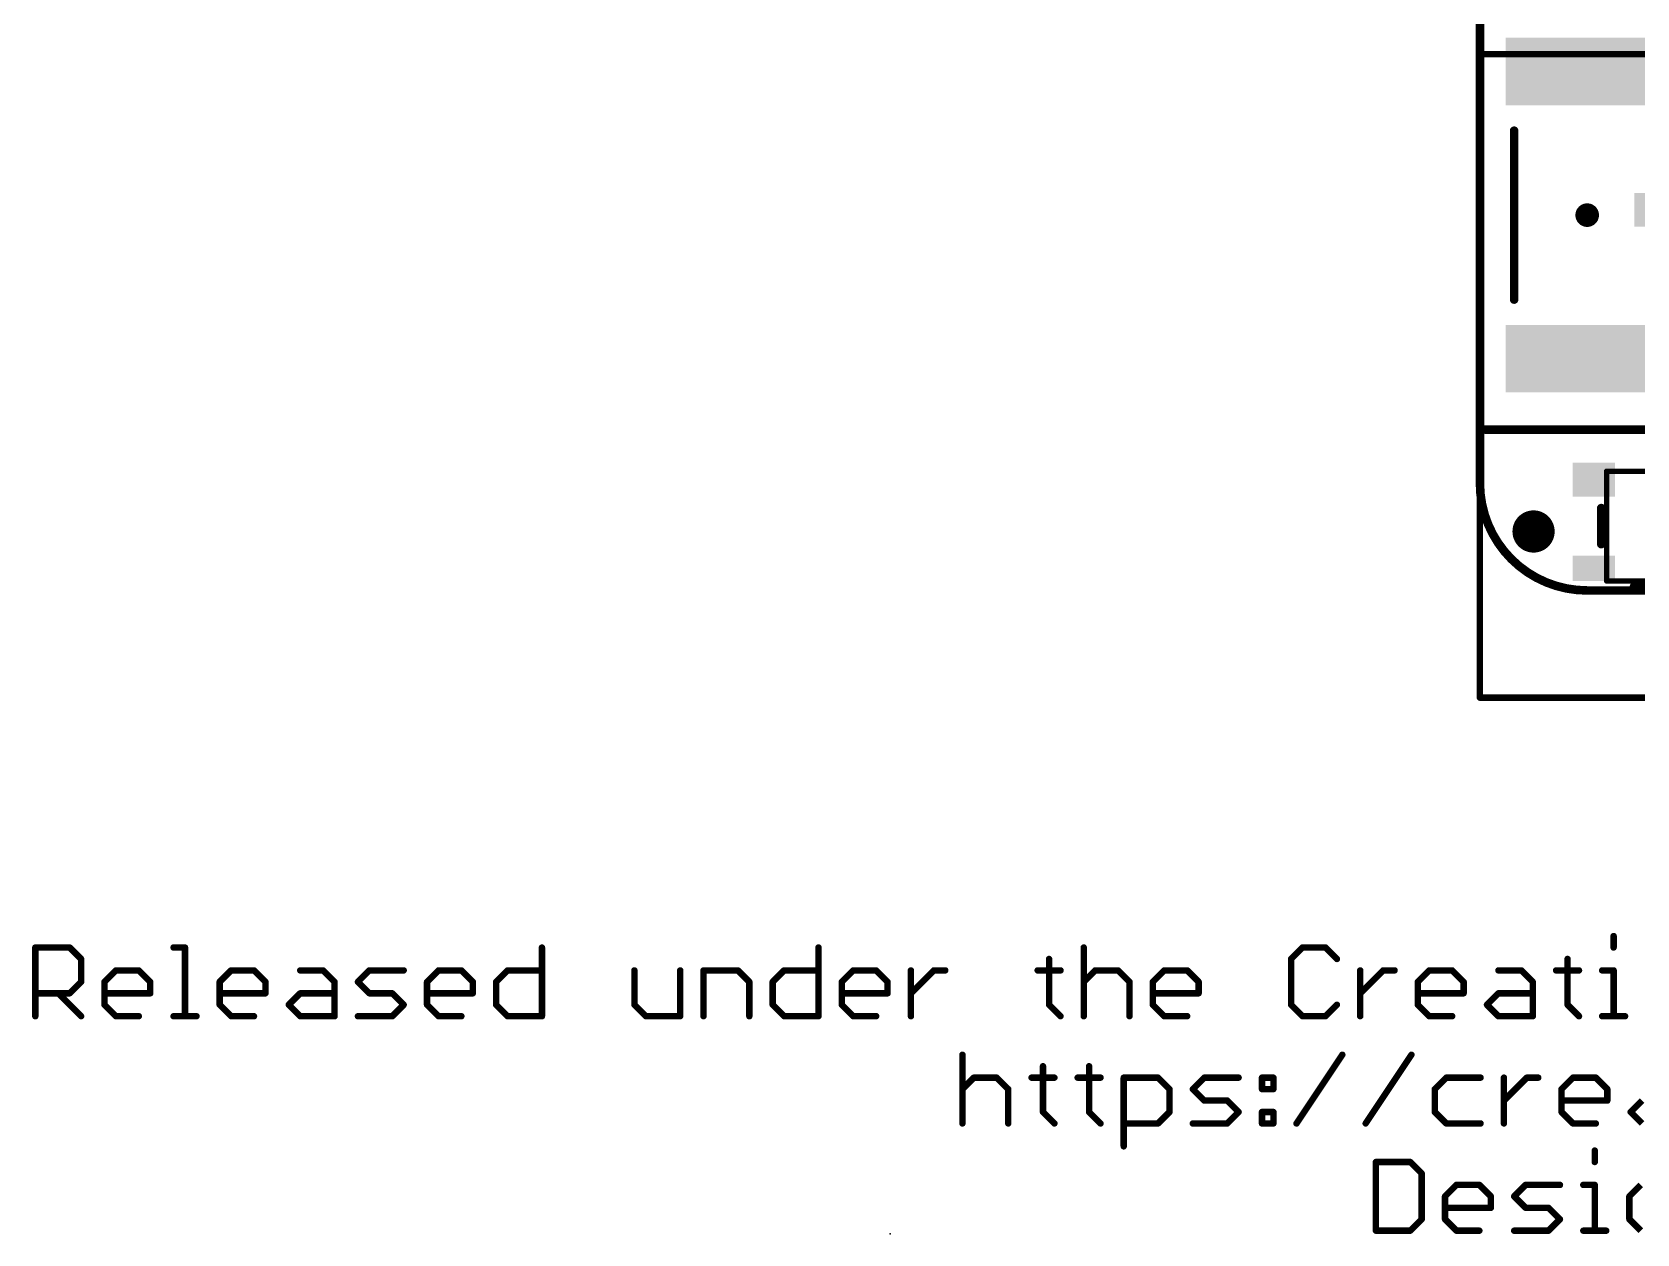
# Model space of a CAD drawing. Extents: x -34 to 73, y -65 to 31.
# Drawn here: x -34.29 to 3.72, y -12.7 to 15.77 of the extents above; entities that cross this region are included whole.
import ezdxf

# ---------------------------------------------------------------- set-up
doc = ezdxf.new("R2010")
doc.units = 0
for name, color, linetype in [('1', 12, 'CONTINUOUS'), ('16', 53, 'CONTINUOUS'), ('18', 110, 'CONTINUOUS'), ('20', 53, 'CONTINUOUS'), ('21', 41, 'CONTINUOUS'), ('22', 40, 'CONTINUOUS'), ('23', 53, 'CONTINUOUS'), ('24', 53, 'CONTINUOUS'), ('51', 53, 'CONTINUOUS')]:
    doc.layers.add(name, color=color, linetype=linetype)

# ---------------------------------------------------------------- blocks, each defined once
blk = doc.blocks.new('PIE')
at = {"const_width": 0.5}
blk.add_lwpolyline([(0, -0.25, 1), (0, 0.25, 1), (0, -0.25)], format="xyb", dxfattribs=at)
blk = doc.blocks.new('RECT')
blk.add_solid([(-0.5, -0.5), (0.5, -0.5), (-0.5, 0.5), (0.5, 0.5)])
blk = doc.blocks.new('ROUNDV')
at = {"const_width": 0.5}
blk.add_lwpolyline([(0, -0.25, 1), (0, 0.25, 1), (0, -0.25)], format="xyb", dxfattribs=at)

msp = doc.modelspace()

# ---------------------------------------------------------------- linework, layer by layer
at = {"layer": '1', "const_width": 0.1524}
for points in [[(5.08, 15.24), (0, 15.24)], [(0, 15.24), (0, 0)], [(0, 0), (44.45, 0)]]:
    msp.add_lwpolyline(points, dxfattribs=at)
at = {"layer": '1', "const_width": 0.0762}
for points in [[(0, 15.2781, 1), (0, 15.2019)], [(0.0381, 15.24, 1), (-0.0381, 15.24)], [(0, 0.0381, 1), (0, -0.0381)], [(-0.0381, 0, 1), (0.0381, 0)]]:
    msp.add_lwpolyline(points, format="xyb", dxfattribs=at)
at = {"layer": '16', "const_width": 0.1524}
for points in [[(0, 0), (0, 15.24)], [(0, 15.24), (5.08, 15.24)], [(44.45, 0), (0, 0)]]:
    msp.add_lwpolyline(points, dxfattribs=at)
at = {"layer": '16', "const_width": 0.0762}
for points in [[(0.0381, 15.24, 1), (-0.0381, 15.24)], [(0, 15.2781, 1), (0, 15.2019)], [(0, 0.0381, 1), (0, -0.0381)], [(-0.0381, 0, 1), (0.0381, 0)]]:
    msp.add_lwpolyline(points, format="xyb", dxfattribs=at)
at = {"layer": '20', "const_width": 0.2032}
for points in [[(0, 25.4), (0, 5.08)], [(2.54, 2.54), (8.509, 2.54)]]:
    msp.add_lwpolyline(points, dxfattribs=at)
at = {"layer": '20'}
for points, const_width in [([(0, 5.08, 0.4142), (2.54, 2.54)], 0.2032), ([(0.0508, 5.08, 1), (-0.0508, 5.08)], 0.1016), ([(-0.0508, 5.08, 1), (0.0508, 5.08)], 0.1016), ([(2.54, 2.5908, 1), (2.54, 2.4892)], 0.1016), ([(2.54, 2.4892, 1), (2.54, 2.5908)], 0.1016)]:
    msp.add_lwpolyline(points, format="xyb", dxfattribs=dict(at, const_width=const_width))
at = {"layer": '21', "const_width": 0.2032}
for points in [[(0.81, 13.43), (0.81, 9.43)], [(13.208, 6.35), (0.127, 6.35)], [(2.873, 3.637), (2.873, 4.491)], [(3.65, 2.637), (9.05, 2.637)]]:
    msp.add_lwpolyline(points, dxfattribs=at)
at = {"layer": '21', "const_width": 0.1016}
for points in [[(0.8608, 13.43, 1), (0.7592, 13.43)], [(0.7592, 9.43, 1), (0.8608, 9.43)], [(0.127, 6.4008, 1), (0.127, 6.2992)], [(2.9238, 4.491, 1), (2.8222, 4.491)], [(2.8222, 3.637, 1), (2.9238, 3.637)], [(3.65, 2.6878, 1), (3.65, 2.5862)]]:
    msp.add_lwpolyline(points, format="xyb", dxfattribs=at)
at = {"layer": '22', "const_width": 0.1524}
for points in [[(0, 16.002), (0, 6.35)], [(0, 6.35), (5.08, 6.35)]]:
    msp.add_lwpolyline(points, dxfattribs=at)
at = {"layer": '22', "const_width": 0.0762}
for points in [[(0, 6.3881, 1), (0, 6.3119)], [(-0.0381, 6.35, 1), (0.0381, 6.35)]]:
    msp.add_lwpolyline(points, format="xyb", dxfattribs=at)
at = {"layer": '23'}
for p in [(1.27, 3.937), (-13.97, -12.7)]:
    msp.add_point(p, dxfattribs=at)
at = {"layer": '24'}
msp.add_point((1.27, 3.937), dxfattribs=at)
at = {"layer": '51'}
for points, const_width in [([(3.0318, 5.364, 1), (2.9682, 5.364)], 0.0635), ([(3, 5.3957, 1), (3, 5.3323)], 0.0635), ([(2.9682, 2.764, 1), (3.0318, 2.764)], 0.0635), ([(3, 2.7958, 1), (3, 2.7323)], 0.0635), ([(3.2043, -5.6456, 1), (3.1281, -5.6456)], 0.0762), ([(-34.1757, -5.9168, 1), (-34.2519, -5.9168)], 0.0762), ([(-34.2138, -5.8787, 1), (-34.2138, -5.9549)], 0.0762), ([(-33.3734, -5.8899, 1), (-33.4272, -5.9438)], 0.0762), ([(-33.4003, -5.9549, 1), (-33.4003, -5.8787)], 0.0762), ([(-30.9395, -5.8787, 1), (-30.9395, -5.9549)], 0.0762), ([(-30.6302, -5.9168, 1), (-30.7064, -5.9168)], 0.0762), ([(-30.6683, -5.9549, 1), (-30.6683, -5.8787)], 0.0762), ([(-22.1767, -5.9168, 1), (-22.2529, -5.9168)], 0.0762), ([(-15.628, -5.9168, 1), (-15.7042, -5.9168)], 0.0762), ([(-9.3455, -5.9168, 1), (-9.4217, -5.9168)], 0.0762), ([(-4.201, -5.8787, 1), (-4.201, -5.9549)], 0.0762), ([(-4.174, -5.9438, 1), (-4.2279, -5.8899)], 0.0762), ([(-3.6317, -5.8899, 1), (-3.6856, -5.9438)], 0.0762), ([(-3.6586, -5.9549, 1), (-3.6586, -5.8787)], 0.0762), ([(3.1281, -5.9168, 1), (3.2043, -5.9168)], 0.0762), ([(-33.091, -6.188, 1), (-33.1672, -6.188)], 0.0762), ([(-33.1561, -6.2149, 1), (-33.1022, -6.161)], 0.0762), ([(-32.3055, -6.421, 1), (-32.3055, -6.4972)], 0.0762), ([(-32.2785, -6.4861, 1), (-32.3324, -6.4322)], 0.0762), ([(-31.7362, -6.4322, 1), (-31.7901, -6.4861)], 0.0762), ([(-31.7632, -6.4972, 1), (-31.7632, -6.421)], 0.0762), ([(-29.5769, -6.421, 1), (-29.5769, -6.4972)], 0.0762), ([(-29.5499, -6.4861, 1), (-29.6038, -6.4322)], 0.0762), ([(-29.0076, -6.4322, 1), (-29.0615, -6.4861)], 0.0762), ([(-29.0346, -6.4972, 1), (-29.0346, -6.421)], 0.0762), ([(-27.9397, -6.421, 1), (-27.9397, -6.4972)], 0.0762), ([(-27.3705, -6.4322, 1), (-27.4243, -6.4861)], 0.0762), ([(-27.3974, -6.4972, 1), (-27.3974, -6.421)], 0.0762), ([(-26.3026, -6.421, 1), (-26.3026, -6.4972)], 0.0762), ([(-26.2756, -6.4861, 1), (-26.3295, -6.4322)], 0.0762), ([(-25.4891, -6.4972, 1), (-25.4891, -6.421)], 0.0762), ([(-24.6654, -6.421, 1), (-24.6654, -6.4972)], 0.0762), ([(-24.6385, -6.4861, 1), (-24.6924, -6.4322)], 0.0762), ([(-24.0961, -6.4322, 1), (-24.15, -6.4861)], 0.0762), ([(-24.1231, -6.4972, 1), (-24.1231, -6.421)], 0.0762), ([(-23.0283, -6.421, 1), (-23.0283, -6.4972)], 0.0762), ([(-23.0013, -6.4861, 1), (-23.0552, -6.4322)], 0.0762), ([(-22.2148, -6.4972, 1), (-22.2148, -6.421)], 0.0762), ([(-19.987, -6.4591, 1), (-20.0632, -6.4591)], 0.0762), ([(-18.9024, -6.4591, 1), (-18.9786, -6.4591)], 0.0762), ([(-18.3499, -6.4591, 1), (-18.4261, -6.4591)], 0.0762), ([(-18.388, -6.421, 1), (-18.388, -6.4972)], 0.0762), ([(-17.5475, -6.4322, 1), (-17.6014, -6.4861)], 0.0762), ([(-17.5745, -6.4972, 1), (-17.5745, -6.421)], 0.0762), ([(-16.4796, -6.421, 1), (-16.4796, -6.4972)], 0.0762), ([(-16.4527, -6.4861, 1), (-16.5066, -6.4322)], 0.0762), ([(-15.6661, -6.4972, 1), (-15.6661, -6.421)], 0.0762), ([(-14.8425, -6.421, 1), (-14.8425, -6.4972)], 0.0762), ([(-14.8155, -6.4861, 1), (-14.8694, -6.4322)], 0.0762), ([(-14.2732, -6.4322, 1), (-14.3271, -6.4861)], 0.0762), ([(-14.3002, -6.4972, 1), (-14.3002, -6.421)], 0.0762), ([(-13.4384, -6.4591, 1), (-13.5146, -6.4591)], 0.0762), ([(-12.9342, -6.421, 1), (-12.9342, -6.4972)], 0.0762), ([(-12.9072, -6.4861, 1), (-12.9611, -6.4322)], 0.0762), ([(-12.663, -6.4972, 1), (-12.663, -6.421)], 0.0762), ([(-10.475, -6.421, 1), (-10.475, -6.4972)], 0.0762), ([(-10.1658, -6.188, 1), (-10.242, -6.188)], 0.0762), ([(-9.9327, -6.4972, 1), (-9.9327, -6.421)], 0.0762), ([(-9.1124, -6.421, 1), (-9.1124, -6.4972)], 0.0762), ([(-9.0855, -6.4861, 1), (-9.1394, -6.4322)], 0.0762), ([(-8.5432, -6.4322, 1), (-8.597, -6.4861)], 0.0762), ([(-8.5701, -6.4972, 1), (-8.5701, -6.421)], 0.0762), ([(-7.4753, -6.421, 1), (-7.4753, -6.4972)], 0.0762), ([(-7.4483, -6.4861, 1), (-7.5022, -6.4322)], 0.0762), ([(-6.906, -6.4322, 1), (-6.9599, -6.4861)], 0.0762), ([(-6.9329, -6.4972, 1), (-6.9329, -6.421)], 0.0762), ([(-4.4991, -6.161, 1), (-4.4452, -6.2149)], 0.0762), ([(-4.434, -6.188, 1), (-4.5102, -6.188)], 0.0762), ([(-3.4144, -6.2149, 1), (-3.3605, -6.161)], 0.0762), ([(-2.7969, -6.4591, 1), (-2.8731, -6.4591)], 0.0762), ([(-2.2926, -6.421, 1), (-2.2926, -6.4972)], 0.0762), ([(-2.2657, -6.4861, 1), (-2.3196, -6.4322)], 0.0762), ([(-2.0215, -6.4972, 1), (-2.0215, -6.421)], 0.0762), ([(-1.1995, -6.421, 1), (-1.1995, -6.4972)], 0.0762), ([(-1.1726, -6.4861, 1), (-1.2265, -6.4322)], 0.0762), ([(-0.6302, -6.4322, 1), (-0.6841, -6.4861)], 0.0762), ([(-0.6572, -6.4972, 1), (-0.6572, -6.421)], 0.0762), ([(0.4376, -6.421, 1), (0.4376, -6.4972)], 0.0762), ([(1.0069, -6.4322, 1), (0.953, -6.4861)], 0.0762), ([(0.98, -6.4972, 1), (0.98, -6.421)], 0.0762), ([(1.8036, -6.421, 1), (1.8036, -6.4972)], 0.0762), ([(2.1129, -6.188, 1), (2.0367, -6.188)], 0.0762), ([(2.346, -6.4972, 1), (2.346, -6.421)], 0.0762), ([(2.8951, -6.421, 1), (2.8951, -6.4972)], 0.0762), ([(3.2043, -6.4591, 1), (3.1281, -6.4591)], 0.0762), ([(3.1662, -6.4972, 1), (3.1662, -6.421)], 0.0762), ([(-33.1672, -6.7303, 1), (-33.091, -6.7303)], 0.0762), ([(-33.1022, -6.7572, 1), (-33.1561, -6.7034)], 0.0762), ([(-32.5385, -6.7303, 1), (-32.6147, -6.7303)], 0.0762), ([(-32.6036, -6.7034, 1), (-32.5497, -6.7572)], 0.0762), ([(-31.4539, -6.7303, 1), (-31.5301, -6.7303)], 0.0762), ([(-31.5189, -6.7572, 1), (-31.465, -6.7034)], 0.0762), ([(-29.81, -6.7303, 1), (-29.8862, -6.7303)], 0.0762), ([(-29.875, -6.7034, 1), (-29.8211, -6.7572)], 0.0762), ([(-28.7253, -6.7303, 1), (-28.8015, -6.7303)], 0.0762), ([(-28.7903, -6.7572, 1), (-28.7364, -6.7034)], 0.0762), ([(-27.0881, -6.7303, 1), (-27.1643, -6.7303)], 0.0762), ([(-27.1532, -6.7572, 1), (-27.0993, -6.7034)], 0.0762), ([(-26.5468, -6.7034, 1), (-26.6007, -6.7572)], 0.0762), ([(-26.6007, -6.7034, 1), (-26.5468, -6.7572)], 0.0762), ([(-24.8985, -6.7303, 1), (-24.9747, -6.7303)], 0.0762), ([(-24.9635, -6.7034, 1), (-24.9096, -6.7572)], 0.0762), ([(-23.8138, -6.7303, 1), (-23.89, -6.7303)], 0.0762), ([(-23.8789, -6.7572, 1), (-23.825, -6.7034)], 0.0762), ([(-23.2613, -6.7303, 1), (-23.3375, -6.7303)], 0.0762), ([(-23.3264, -6.7034, 1), (-23.2725, -6.7572)], 0.0762), ([(-17.2652, -6.7303, 1), (-17.3414, -6.7303)], 0.0762), ([(-17.3302, -6.7572, 1), (-17.2764, -6.7034)], 0.0762), ([(-16.7127, -6.7303, 1), (-16.7889, -6.7303)], 0.0762), ([(-16.7777, -6.7034, 1), (-16.7239, -6.7572)], 0.0762), ([(-15.0755, -6.7303, 1), (-15.1517, -6.7303)], 0.0762), ([(-15.1406, -6.7034, 1), (-15.0867, -6.7572)], 0.0762), ([(-13.9909, -6.7303, 1), (-14.0671, -6.7303)], 0.0762), ([(-14.0559, -6.7572, 1), (-14.002, -6.7034)], 0.0762), ([(-9.4105, -6.7034, 1), (-9.3567, -6.7572)], 0.0762), ([(-8.2608, -6.7303, 1), (-8.337, -6.7303)], 0.0762), ([(-8.3259, -6.7572, 1), (-8.272, -6.7034)], 0.0762), ([(-7.7083, -6.7303, 1), (-7.7845, -6.7303)], 0.0762), ([(-7.7734, -6.7034, 1), (-7.7195, -6.7572)], 0.0762), ([(-6.6237, -6.7303, 1), (-6.6999, -6.7303)], 0.0762), ([(-6.6887, -6.7572, 1), (-6.6348, -6.7034)], 0.0762), ([(-1.4326, -6.7303, 1), (-1.5088, -6.7303)], 0.0762), ([(-1.4976, -6.7034, 1), (-1.4437, -6.7572)], 0.0762), ([(-0.3479, -6.7303, 1), (-0.4241, -6.7303)], 0.0762), ([(-0.413, -6.7572, 1), (-0.3591, -6.7034)], 0.0762), ([(1.2892, -6.7303, 1), (1.213, -6.7303)], 0.0762), ([(1.2242, -6.7572, 1), (1.2781, -6.7034)], 0.0762), ([(-34.2138, -6.9634, 1), (-34.2138, -7.0396)], 0.0762), ([(-33.6445, -6.9745, 1), (-33.6984, -7.0284)], 0.0762), ([(-33.4272, -6.9745, 1), (-33.3734, -7.0284)], 0.0762), ([(-33.4003, -7.0396, 1), (-33.4003, -6.9634)], 0.0762), ([(-32.5497, -7.2457, 1), (-32.6036, -7.2996)], 0.0762), ([(-32.5766, -6.9634, 1), (-32.5766, -7.0396)], 0.0762), ([(-31.5301, -7.0015, 1), (-31.4539, -7.0015)], 0.0762), ([(-31.492, -7.0396, 1), (-31.492, -6.9634)], 0.0762), ([(-29.8481, -6.9634, 1), (-29.8481, -7.0396)], 0.0762), ([(-29.8211, -7.2457, 1), (-29.875, -7.2996)], 0.0762), ([(-28.8015, -7.0015, 1), (-28.7253, -7.0015)], 0.0762), ([(-28.7634, -7.0396, 1), (-28.7634, -6.9634)], 0.0762), ([(-28.184, -7.2457, 1), (-28.2378, -7.2996)], 0.0762), ([(-28.2378, -7.2457, 1), (-28.184, -7.2996)], 0.0762), ([(-27.9397, -6.9634, 1), (-27.9397, -7.0396)], 0.0762), ([(-27.9128, -7.0284, 1), (-27.9667, -6.9745)], 0.0762), ([(-27.1262, -7.0396, 1), (-27.1262, -6.9634)], 0.0762), ([(-26.3026, -6.9634, 1), (-26.3026, -7.0396)], 0.0762), ([(-26.3295, -7.0284, 1), (-26.2756, -6.9745)], 0.0762), ([(-25.7333, -6.9745, 1), (-25.7872, -7.0284)], 0.0762), ([(-25.7602, -7.0396, 1), (-25.7602, -6.9634)], 0.0762), ([(-25.4621, -7.2996, 1), (-25.516, -7.2457)], 0.0762), ([(-25.516, -7.2996, 1), (-25.4621, -7.2457)], 0.0762), ([(-24.9366, -6.9634, 1), (-24.9366, -7.0396)], 0.0762), ([(-24.9096, -7.2457, 1), (-24.9635, -7.2996)], 0.0762), ([(-23.89, -7.0015, 1), (-23.8138, -7.0015)], 0.0762), ([(-23.8519, -7.0396, 1), (-23.8519, -6.9634)], 0.0762), ([(-23.2725, -7.2457, 1), (-23.3264, -7.2996)], 0.0762), ([(-19.9982, -7.2457, 1), (-20.0521, -7.2996)], 0.0762), ([(-16.7239, -7.2457, 1), (-16.7777, -7.2996)], 0.0762), ([(-15.0867, -7.2457, 1), (-15.1406, -7.2996)], 0.0762), ([(-15.1136, -6.9634, 1), (-15.1136, -7.0396)], 0.0762), ([(-14.0671, -7.0015, 1), (-13.9909, -7.0015)], 0.0762), ([(-14.029, -7.0396, 1), (-14.029, -6.9634)], 0.0762), ([(-13.5034, -6.9745, 1), (-13.4495, -7.0284)], 0.0762), ([(-10.1769, -7.2457, 1), (-10.2308, -7.2996)], 0.0762), ([(-7.7195, -7.2457, 1), (-7.7734, -7.2996)], 0.0762), ([(-7.7464, -6.9634, 1), (-7.7464, -7.0396)], 0.0762), ([(-6.6999, -7.0015, 1), (-6.6237, -7.0015)], 0.0762), ([(-6.6618, -7.0396, 1), (-6.6618, -6.9634)], 0.0762), ([(-4.4452, -7.2457, 1), (-4.4991, -7.2996)], 0.0762), ([(-3.3605, -7.2996, 1), (-3.4144, -7.2457)], 0.0762), ([(-2.8619, -6.9745, 1), (-2.808, -7.0284)], 0.0762), ([(-1.4707, -6.9634, 1), (-1.4707, -7.0396)], 0.0762), ([(-1.4437, -7.2457, 1), (-1.4976, -7.2996)], 0.0762), ([(-0.4241, -7.0015, 1), (-0.3479, -7.0015)], 0.0762), ([(-0.386, -7.0396, 1), (-0.386, -6.9634)], 0.0762), ([(0.1934, -7.2457, 1), (0.1395, -7.2996)], 0.0762), ([(0.1395, -7.2457, 1), (0.1934, -7.2996)], 0.0762), ([(0.4376, -6.9634, 1), (0.4376, -7.0396)], 0.0762), ([(0.4646, -7.0284, 1), (0.4107, -6.9745)], 0.0762), ([(1.2511, -7.0396, 1), (1.2511, -6.9634)], 0.0762), ([(2.1017, -7.2457, 1), (2.0479, -7.2996)], 0.0762), ([(-34.2519, -7.5438, 1), (-34.1757, -7.5438)], 0.0762), ([(-33.1561, -7.5707, 1), (-33.1022, -7.5169)], 0.0762), ([(-32.6147, -7.2726, 1), (-32.5385, -7.2726)], 0.0762), ([(-32.3055, -7.5057, 1), (-32.3055, -7.5819)], 0.0762), ([(-32.3324, -7.5707, 1), (-32.2785, -7.5169)], 0.0762), ([(-31.7632, -7.5819, 1), (-31.7632, -7.5057)], 0.0762), ([(-30.9395, -7.5057, 1), (-30.9395, -7.5819)], 0.0762), ([(-30.7064, -7.5438, 1), (-30.6302, -7.5438)], 0.0762), ([(-30.3972, -7.5819, 1), (-30.3972, -7.5057)], 0.0762), ([(-29.8862, -7.2726, 1), (-29.81, -7.2726)], 0.0762), ([(-29.5769, -7.5057, 1), (-29.5769, -7.5819)], 0.0762), ([(-29.6038, -7.5707, 1), (-29.5499, -7.5169)], 0.0762), ([(-29.0346, -7.5819, 1), (-29.0346, -7.5057)], 0.0762), ([(-27.9397, -7.5057, 1), (-27.9397, -7.5819)], 0.0762), ([(-27.9667, -7.5707, 1), (-27.9128, -7.5169)], 0.0762), ([(-27.1643, -7.5438, 1), (-27.0881, -7.5438)], 0.0762), ([(-27.1262, -7.5819, 1), (-27.1262, -7.5057)], 0.0762), ([(-26.5737, -7.5057, 1), (-26.5737, -7.5819)], 0.0762), ([(-25.7872, -7.5169, 1), (-25.7333, -7.5707)], 0.0762), ([(-25.7602, -7.5819, 1), (-25.7602, -7.5057)], 0.0762), ([(-24.9747, -7.2726, 1), (-24.8985, -7.2726)], 0.0762), ([(-24.6654, -7.5057, 1), (-24.6654, -7.5819)], 0.0762), ([(-24.6924, -7.5707, 1), (-24.6385, -7.5169)], 0.0762), ([(-24.1231, -7.5819, 1), (-24.1231, -7.5057)], 0.0762), ([(-23.3375, -7.2726, 1), (-23.2613, -7.2726)], 0.0762), ([(-23.0283, -7.5057, 1), (-23.0283, -7.5819)], 0.0762), ([(-23.0552, -7.5707, 1), (-23.0013, -7.5169)], 0.0762), ([(-22.2529, -7.5438, 1), (-22.1767, -7.5438)], 0.0762), ([(-22.2148, -7.5819, 1), (-22.2148, -7.5057)], 0.0762), ([(-20.0632, -7.2726, 1), (-19.987, -7.2726)], 0.0762), ([(-19.7539, -7.5057, 1), (-19.7539, -7.5819)], 0.0762), ([(-19.7809, -7.5707, 1), (-19.727, -7.5169)], 0.0762), ([(-18.9786, -7.5438, 1), (-18.9024, -7.5438)], 0.0762), ([(-18.9405, -7.5819, 1), (-18.9405, -7.5057)], 0.0762), ([(-18.4261, -7.5438, 1), (-18.3499, -7.5438)], 0.0762), ([(-17.3414, -7.5438, 1), (-17.2652, -7.5438)], 0.0762), ([(-16.7889, -7.2726, 1), (-16.7127, -7.2726)], 0.0762), ([(-16.4796, -7.5057, 1), (-16.4796, -7.5819)], 0.0762), ([(-16.5066, -7.5707, 1), (-16.4527, -7.5169)], 0.0762), ([(-15.7042, -7.5438, 1), (-15.628, -7.5438)], 0.0762), ([(-15.6661, -7.5819, 1), (-15.6661, -7.5057)], 0.0762), ([(-15.1517, -7.2726, 1), (-15.0755, -7.2726)], 0.0762), ([(-14.8425, -7.5057, 1), (-14.8425, -7.5819)], 0.0762), ([(-14.8694, -7.5707, 1), (-14.8155, -7.5169)], 0.0762), ([(-14.3002, -7.5819, 1), (-14.3002, -7.5057)], 0.0762), ([(-13.5146, -7.5438, 1), (-13.4384, -7.5438)], 0.0762), ([(-10.242, -7.2726, 1), (-10.1658, -7.2726)], 0.0762), ([(-9.9596, -7.5707, 1), (-9.9058, -7.5169)], 0.0762), ([(-9.4217, -7.5438, 1), (-9.3455, -7.5438)], 0.0762), ([(-8.337, -7.5438, 1), (-8.2608, -7.5438)], 0.0762), ([(-7.7845, -7.2726, 1), (-7.7083, -7.2726)], 0.0762), ([(-7.4753, -7.5057, 1), (-7.4753, -7.5819)], 0.0762), ([(-7.5022, -7.5707, 1), (-7.4483, -7.5169)], 0.0762), ([(-6.9329, -7.5819, 1), (-6.9329, -7.5057)], 0.0762), ([(-4.5102, -7.2726, 1), (-4.434, -7.2726)], 0.0762), ([(-4.201, -7.5057, 1), (-4.201, -7.5819)], 0.0762), ([(-4.2279, -7.5707, 1), (-4.174, -7.5169)], 0.0762), ([(-3.6856, -7.5169, 1), (-3.6317, -7.5707)], 0.0762), ([(-3.6586, -7.5819, 1), (-3.6586, -7.5057)], 0.0762), ([(-2.8731, -7.5438, 1), (-2.7969, -7.5438)], 0.0762), ([(-1.5088, -7.2726, 1), (-1.4326, -7.2726)], 0.0762), ([(-1.1995, -7.5057, 1), (-1.1995, -7.5819)], 0.0762), ([(-1.2265, -7.5707, 1), (-1.1726, -7.5169)], 0.0762), ([(-0.6572, -7.5819, 1), (-0.6572, -7.5057)], 0.0762), ([(0.4376, -7.5057, 1), (0.4376, -7.5819)], 0.0762), ([(0.4107, -7.5707, 1), (0.4646, -7.5169)], 0.0762), ([(1.213, -7.5438, 1), (1.2892, -7.5438)], 0.0762), ([(1.2511, -7.5819, 1), (1.2511, -7.5057)], 0.0762), ([(2.0367, -7.2726, 1), (2.1129, -7.2726)], 0.0762), ([(2.319, -7.5707, 1), (2.3729, -7.5169)], 0.0762), ([(2.8951, -7.5057, 1), (2.8951, -7.5819)], 0.0762), ([(3.1281, -7.5438, 1), (3.2043, -7.5438)], 0.0762), ([(3.4374, -7.5819, 1), (3.4374, -7.5057)], 0.0762), ([(-12.2185, -8.4568, 1), (-12.2947, -8.4568)], 0.0762), ([(-10.3102, -8.728, 1), (-10.3864, -8.728)], 0.0762), ([(-9.2188, -8.728, 1), (-9.295, -8.728)], 0.0762), ([(-3.2274, -8.4779, 1), (-3.2908, -8.4357)], 0.0762), ([(-1.5902, -8.4779, 1), (-1.6536, -8.4357)], 0.0762), ([(-11.9855, -8.961, 1), (-11.9855, -9.0372)], 0.0762), ([(-11.9585, -9.0261, 1), (-12.0124, -8.9722)], 0.0762), ([(-11.4162, -8.9722, 1), (-11.4701, -9.0261)], 0.0762), ([(-11.4432, -9.0372, 1), (-11.4432, -8.961)], 0.0762), ([(-10.6195, -8.961, 1), (-10.6195, -9.0372)], 0.0762), ([(-10.0772, -9.0372, 1), (-10.0772, -8.961)], 0.0762), ([(-9.5281, -8.961, 1), (-9.5281, -9.0372)], 0.0762), ([(-8.9857, -9.0372, 1), (-8.9857, -8.961)], 0.0762), ([(-8.3985, -8.9991, 1), (-8.4747, -8.9991)], 0.0762), ([(-8.4366, -8.961, 1), (-8.4366, -9.0372)], 0.0762), ([(-7.5962, -8.9722, 1), (-7.6501, -9.0261)], 0.0762), ([(-7.6231, -9.0372, 1), (-7.6231, -8.961)], 0.0762), ([(-6.5283, -8.961, 1), (-6.5283, -9.0372)], 0.0762), ([(-6.5014, -9.0261, 1), (-6.5552, -8.9722)], 0.0762), ([(-5.7148, -9.0372, 1), (-5.7148, -8.961)], 0.0762), ([(-5.1623, -8.961, 1), (-5.1623, -9.0372)], 0.0762), ([(-5.1242, -8.9991, 1), (-5.2004, -8.9991)], 0.0762), ([(-4.853, -8.9991, 1), (-4.9292, -8.9991)], 0.0762), ([(-4.8911, -9.0372, 1), (-4.8911, -8.961)], 0.0762), ([(-0.7982, -8.961, 1), (-0.7982, -9.0372)], 0.0762), ([(-0.7713, -9.0261, 1), (-0.8252, -8.9722)], 0.0762), ([(0.0153, -9.0372, 1), (0.0153, -8.961)], 0.0762), ([(0.6058, -8.9991, 1), (0.5296, -8.9991)], 0.0762), ([(1.1101, -8.961, 1), (1.1101, -9.0372)], 0.0762), ([(1.137, -9.0261, 1), (1.0831, -8.9722)], 0.0762), ([(1.3812, -9.0372, 1), (1.3812, -8.961)], 0.0762), ([(2.2032, -8.961, 1), (2.2032, -9.0372)], 0.0762), ([(2.2301, -9.0261, 1), (2.1763, -8.9722)], 0.0762), ([(2.7725, -8.9722, 1), (2.7186, -9.0261)], 0.0762), ([(2.7455, -9.0372, 1), (2.7455, -8.961)], 0.0762), ([(-12.2836, -9.2434, 1), (-12.2297, -9.2972)], 0.0762), ([(-11.1339, -9.2703, 1), (-11.2101, -9.2703)], 0.0762), ([(-11.1989, -9.2972, 1), (-11.145, -9.2434)], 0.0762), ([(-7.3139, -9.2703, 1), (-7.3901, -9.2703)], 0.0762), ([(-7.3789, -9.2972, 1), (-7.325, -9.2434)], 0.0762), ([(-6.7725, -9.2434, 1), (-6.8264, -9.2972)], 0.0762), ([(-6.8264, -9.2434, 1), (-6.7725, -9.2972)], 0.0762), ([(-6.5283, -9.5034, 1), (-6.5283, -9.5796)], 0.0762), ([(-6.5552, -9.5684, 1), (-6.5014, -9.5145)], 0.0762), ([(-5.959, -9.5145, 1), (-6.0129, -9.5684)], 0.0762), ([(-5.986, -9.5796, 1), (-5.986, -9.5034)], 0.0762), ([(-5.1623, -9.2322, 1), (-5.1623, -9.3084)], 0.0762), ([(-5.2004, -9.2703, 1), (-5.1242, -9.2703)], 0.0762), ([(-4.9292, -9.2703, 1), (-4.853, -9.2703)], 0.0762), ([(-4.8911, -9.3084, 1), (-4.8911, -9.2322)], 0.0762), ([(-1.0313, -9.2703, 1), (-1.1075, -9.2703)], 0.0762), ([(-1.0964, -9.2434, 1), (-1.0425, -9.2972)], 0.0762), ([(0.5408, -9.5145, 1), (0.5947, -9.5684)], 0.0762), ([(1.9701, -9.2703, 1), (1.8939, -9.2703)], 0.0762), ([(1.932, -9.5034, 1), (1.932, -9.5796)], 0.0762), ([(1.9051, -9.2434, 1), (1.959, -9.2972)], 0.0762), ([(3.0548, -9.2703, 1), (2.9786, -9.2703)], 0.0762), ([(2.9898, -9.2972, 1), (3.0436, -9.2434)], 0.0762), ([(3.0167, -9.5796, 1), (3.0167, -9.5034)], 0.0762), ([(-10.3214, -9.7857, 1), (-10.3753, -9.8396)], 0.0762), ([(-10.3864, -9.8126, 1), (-10.3102, -9.8126)], 0.0762), ([(-9.2299, -9.7857, 1), (-9.2838, -9.8396)], 0.0762), ([(-9.295, -9.8126, 1), (-9.2188, -9.8126)], 0.0762), ([(-7.3901, -9.8126, 1), (-7.3139, -9.8126)], 0.0762), ([(-7.325, -9.8396, 1), (-7.3789, -9.7857)], 0.0762), ([(-5.6879, -9.8396, 1), (-5.7417, -9.7857)], 0.0762), ([(-5.7417, -9.8396, 1), (-5.6879, -9.7857)], 0.0762), ([(-5.1623, -9.7745, 1), (-5.1623, -9.8507)], 0.0762), ([(-5.1242, -9.8126, 1), (-5.2004, -9.8126)], 0.0762), ([(-4.853, -9.8126, 1), (-4.9292, -9.8126)], 0.0762), ([(-4.8911, -9.8507, 1), (-4.8911, -9.7745)], 0.0762), ([(-1.0425, -9.7857, 1), (-1.0964, -9.8396)], 0.0762), ([(-1.1075, -9.8126, 1), (-1.0313, -9.8126)], 0.0762), ([(1.959, -9.7857, 1), (1.9051, -9.8396)], 0.0762), ([(1.8939, -9.8126, 1), (1.9701, -9.8126)], 0.0762), ([(2.9786, -9.5415, 1), (3.0548, -9.5415)], 0.0762), ([(3.5961, -9.7857, 1), (3.5423, -9.8396)], 0.0762), ([(3.5423, -9.7857, 1), (3.5961, -9.8396)], 0.0762), ([(-12.2947, -10.0838, 1), (-12.2185, -10.0838)], 0.0762), ([(-11.2101, -10.0838, 1), (-11.1339, -10.0838)], 0.0762), ([(-10.1041, -10.1107, 1), (-10.0502, -10.0569)], 0.0762), ([(-9.0127, -10.1107, 1), (-8.9588, -10.0569)], 0.0762), ([(-8.4366, -10.0457, 1), (-8.4366, -10.1219)], 0.0762), ([(-7.6501, -10.0569, 1), (-7.5962, -10.1107)], 0.0762), ([(-7.6231, -10.1219, 1), (-7.6231, -10.0457)], 0.0762), ([(-6.7995, -10.0457, 1), (-6.7995, -10.1219)], 0.0762), ([(-6.0129, -10.0569, 1), (-5.959, -10.1107)], 0.0762), ([(-5.986, -10.1219, 1), (-5.986, -10.0457)], 0.0762), ([(-5.1623, -10.0457, 1), (-5.1623, -10.1219)], 0.0762), ([(-5.2004, -10.0838, 1), (-5.1242, -10.0838)], 0.0762), ([(-4.9292, -10.0838, 1), (-4.853, -10.0838)], 0.0762), ([(-4.8911, -10.1219, 1), (-4.8911, -10.0457)], 0.0762), ([(-4.3754, -10.0627, 1), (-4.312, -10.1049)], 0.0762), ([(-2.7383, -10.0627, 1), (-2.6749, -10.1049)], 0.0762), ([(-0.7982, -10.0457, 1), (-0.7982, -10.1219)], 0.0762), ([(-0.8252, -10.1107, 1), (-0.7713, -10.0569)], 0.0762), ([(0.0153, -10.1219, 1), (0.0153, -10.0457)], 0.0762), ([(0.5296, -10.0838, 1), (0.6058, -10.0838)], 0.0762), ([(2.2032, -10.0457, 1), (2.2032, -10.1219)], 0.0762), ([(2.1763, -10.1107, 1), (2.2301, -10.0569)], 0.0762), ([(2.7455, -10.1219, 1), (2.7455, -10.0457)], 0.0762), ([(-8.4747, -10.6261, 1), (-8.3985, -10.6261)], 0.0762), ([(-2.4257, -10.9968, 1), (-2.5019, -10.9968)], 0.0762), ([(-2.4638, -10.9587, 1), (-2.4638, -11.0349)], 0.0762), ([(-1.6234, -10.9699, 1), (-1.6772, -11.0238)], 0.0762), ([(-1.6503, -11.0349, 1), (-1.6503, -10.9587)], 0.0762), ([(2.7569, -10.7256, 1), (2.6807, -10.7256)], 0.0762), ([(2.6807, -10.9968, 1), (2.7569, -10.9968)], 0.0762), ([(-1.341, -11.268, 1), (-1.4172, -11.268)], 0.0762), ([(-1.4061, -11.2949, 1), (-1.3522, -11.241)], 0.0762), ([(-0.7885, -11.8103, 1), (-0.8647, -11.8103)], 0.0762), ([(-0.8536, -11.7834, 1), (-0.7997, -11.8372)], 0.0762), ([(-0.5555, -11.501, 1), (-0.5555, -11.5772)], 0.0762), ([(-0.5285, -11.5661, 1), (-0.5824, -11.5122)], 0.0762), ([(0.0138, -11.5122, 1), (-0.0401, -11.5661)], 0.0762), ([(-0.0132, -11.5772, 1), (-0.0132, -11.501)], 0.0762), ([(0.2961, -11.8103, 1), (0.2199, -11.8103)], 0.0762), ([(0.2311, -11.8372, 1), (0.285, -11.7834)], 0.0762), ([(0.8375, -11.7834, 1), (0.7836, -11.8372)], 0.0762), ([(0.7836, -11.7834, 1), (0.8375, -11.8372)], 0.0762), ([(1.0817, -11.501, 1), (1.0817, -11.5772)], 0.0762), ([(1.1086, -11.5661, 1), (1.0547, -11.5122)], 0.0762), ([(1.8952, -11.5772, 1), (1.8952, -11.501)], 0.0762), ([(2.4477, -11.501, 1), (2.4477, -11.5772)], 0.0762), ([(2.7569, -11.5391, 1), (2.6807, -11.5391)], 0.0762), ([(2.7188, -11.5772, 1), (2.7188, -11.501)], 0.0762), ([(3.5772, -11.8103, 1), (3.501, -11.8103)], 0.0762), ([(3.5122, -11.7834, 1), (3.566, -11.8372)], 0.0762), ([(-0.8266, -12.0434, 1), (-0.8266, -12.1196)], 0.0762), ([(0.2199, -12.0815, 1), (0.2961, -12.0815)], 0.0762), ([(0.258, -12.1196, 1), (0.258, -12.0434)], 0.0762), ([(1.0817, -12.0434, 1), (1.0817, -12.1196)], 0.0762), ([(1.0547, -12.1084, 1), (1.1086, -12.0545)], 0.0762), ([(1.6509, -12.0545, 1), (1.5971, -12.1084)], 0.0762), ([(1.624, -12.1196, 1), (1.624, -12.0434)], 0.0762), ([(-1.4172, -12.3526, 1), (-1.341, -12.3526)], 0.0762), ([(-1.3522, -12.3796, 1), (-1.4061, -12.3257)], 0.0762), ([(-0.7997, -12.3257, 1), (-0.8536, -12.3796)], 0.0762), ([(-0.8647, -12.3526, 1), (-0.7885, -12.3526)], 0.0762), ([(1.9221, -12.3796, 1), (1.8682, -12.3257)], 0.0762), ([(1.8682, -12.3796, 1), (1.9221, -12.3257)], 0.0762), ([(3.566, -12.3257, 1), (3.5122, -12.3796)], 0.0762), ([(3.501, -12.3526, 1), (3.5772, -12.3526)], 0.0762), ([(-2.4638, -12.5857, 1), (-2.4638, -12.6619)], 0.0762), ([(-2.5019, -12.6238, 1), (-2.4257, -12.6238)], 0.0762), ([(-1.6772, -12.5969, 1), (-1.6234, -12.6507)], 0.0762), ([(-1.6503, -12.6619, 1), (-1.6503, -12.5857)], 0.0762), ([(-0.5555, -12.5857, 1), (-0.5555, -12.6619)], 0.0762), ([(-0.5824, -12.6507, 1), (-0.5285, -12.5969)], 0.0762), ([(-0.0132, -12.6619, 1), (-0.0132, -12.5857)], 0.0762), ([(0.8105, -12.5857, 1), (0.8105, -12.6619)], 0.0762), ([(1.5971, -12.5969, 1), (1.6509, -12.6507)], 0.0762), ([(1.624, -12.6619, 1), (1.624, -12.5857)], 0.0762), ([(2.4477, -12.5857, 1), (2.4477, -12.6619)], 0.0762), ([(2.6807, -12.6238, 1), (2.7569, -12.6238)], 0.0762), ([(2.99, -12.6619, 1), (2.99, -12.5857)], 0.0762)]:
    msp.add_lwpolyline(points, format="xyb", dxfattribs=dict(at, const_width=const_width))
for points, const_width in [([(9.7, 5.364), (3, 5.364)], 0.127), ([(3, 5.364), (3, 2.764)], 0.127), ([(3, 2.764), (6.45, 2.764)], 0.127), ([(3.1662, -5.6456), (3.1662, -5.9168)], 0.1524), ([(-34.2138, -7.5438), (-34.2138, -5.9168)], 0.1524), ([(-34.2138, -5.9168), (-33.4003, -5.9168)], 0.1524), ([(-33.4003, -5.9168), (-33.1291, -6.188)], 0.1524), ([(-30.9395, -5.9168), (-30.6683, -5.9168)], 0.1524), ([(-30.6683, -5.9168), (-30.6683, -7.5438)], 0.1524), ([(-22.2148, -5.9168), (-22.2148, -7.5438)], 0.1524), ([(-15.6661, -5.9168), (-15.6661, -7.5438)], 0.1524), ([(-9.3836, -5.9168), (-9.3836, -7.5438)], 0.1524), ([(-4.201, -5.9168), (-4.4721, -6.188)], 0.1524), ([(-3.6586, -5.9168), (-4.201, -5.9168)], 0.1524), ([(-3.3875, -6.188), (-3.6586, -5.9168)], 0.1524), ([(-33.1291, -6.188), (-33.1291, -6.7303)], 0.1524), ([(-32.5766, -6.7303), (-32.3055, -6.4591)], 0.1524), ([(-32.3055, -6.4591), (-31.7632, -6.4591)], 0.1524), ([(-31.7632, -6.4591), (-31.492, -6.7303)], 0.1524), ([(-29.8481, -6.7303), (-29.5769, -6.4591)], 0.1524), ([(-29.5769, -6.4591), (-29.0346, -6.4591)], 0.1524), ([(-29.0346, -6.4591), (-28.7634, -6.7303)], 0.1524), ([(-27.9397, -6.4591), (-27.3974, -6.4591)], 0.1524), ([(-27.3974, -6.4591), (-27.1262, -6.7303)], 0.1524), ([(-26.5737, -6.7303), (-26.3026, -6.4591)], 0.1524), ([(-26.3026, -6.4591), (-25.4891, -6.4591)], 0.1524), ([(-24.9366, -6.7303), (-24.6654, -6.4591)], 0.1524), ([(-24.6654, -6.4591), (-24.1231, -6.4591)], 0.1524), ([(-24.1231, -6.4591), (-23.8519, -6.7303)], 0.1524), ([(-23.2994, -6.7303), (-23.0283, -6.4591)], 0.1524), ([(-23.0283, -6.4591), (-22.2148, -6.4591)], 0.1524), ([(-20.0251, -6.4591), (-20.0251, -7.2726)], 0.1524), ([(-18.9405, -7.5438), (-18.9405, -6.4591)], 0.1524), ([(-18.388, -7.5438), (-18.388, -6.4591)], 0.1524), ([(-18.388, -6.4591), (-17.5745, -6.4591)], 0.1524), ([(-17.5745, -6.4591), (-17.3033, -6.7303)], 0.1524), ([(-16.7508, -6.7303), (-16.4796, -6.4591)], 0.1524), ([(-16.4796, -6.4591), (-15.6661, -6.4591)], 0.1524), ([(-15.1136, -6.7303), (-14.8425, -6.4591)], 0.1524), ([(-14.8425, -6.4591), (-14.3002, -6.4591)], 0.1524), ([(-14.3002, -6.4591), (-14.029, -6.7303)], 0.1524), ([(-13.4765, -7.5438), (-13.4765, -6.4591)], 0.1524), ([(-13.4765, -7.0015), (-12.9342, -6.4591)], 0.1524), ([(-12.9342, -6.4591), (-12.663, -6.4591)], 0.1524), ([(-10.475, -6.4591), (-9.9327, -6.4591)], 0.1524), ([(-10.2039, -6.188), (-10.2039, -7.2726)], 0.1524), ([(-9.3836, -6.7303), (-9.1124, -6.4591)], 0.1524), ([(-9.1124, -6.4591), (-8.5701, -6.4591)], 0.1524), ([(-8.5701, -6.4591), (-8.2989, -6.7303)], 0.1524), ([(-7.7464, -6.7303), (-7.4753, -6.4591)], 0.1524), ([(-7.4753, -6.4591), (-6.9329, -6.4591)], 0.1524), ([(-6.9329, -6.4591), (-6.6618, -6.7303)], 0.1524), ([(-4.4721, -6.188), (-4.4721, -7.2726)], 0.1524), ([(-2.835, -7.5438), (-2.835, -6.4591)], 0.1524), ([(-2.835, -7.0015), (-2.2926, -6.4591)], 0.1524), ([(-2.2926, -6.4591), (-2.0215, -6.4591)], 0.1524), ([(-1.4707, -6.7303), (-1.1995, -6.4591)], 0.1524), ([(-1.1995, -6.4591), (-0.6572, -6.4591)], 0.1524), ([(-0.6572, -6.4591), (-0.386, -6.7303)], 0.1524), ([(0.4376, -6.4591), (0.98, -6.4591)], 0.1524), ([(0.98, -6.4591), (1.2511, -6.7303)], 0.1524), ([(1.8036, -6.4591), (2.346, -6.4591)], 0.1524), ([(2.0748, -6.188), (2.0748, -7.2726)], 0.1524), ([(2.8951, -6.4591), (3.1662, -6.4591)], 0.1524), ([(3.1662, -6.4591), (3.1662, -7.5438)], 0.1524), ([(-33.1291, -6.7303), (-33.4003, -7.0015)], 0.1524), ([(-32.5766, -7.2726), (-32.5766, -6.7303)], 0.1524), ([(-31.492, -6.7303), (-31.492, -7.0015)], 0.1524), ([(-29.8481, -7.2726), (-29.8481, -6.7303)], 0.1524), ([(-28.7634, -6.7303), (-28.7634, -7.0015)], 0.1524), ([(-27.1262, -6.7303), (-27.1262, -7.5438)], 0.1524), ([(-26.3026, -7.0015), (-26.5737, -6.7303)], 0.1524), ([(-24.9366, -7.2726), (-24.9366, -6.7303)], 0.1524), ([(-23.8519, -6.7303), (-23.8519, -7.0015)], 0.1524), ([(-23.2994, -7.2726), (-23.2994, -6.7303)], 0.1524), ([(-17.3033, -6.7303), (-17.3033, -7.5438)], 0.1524), ([(-16.7508, -7.2726), (-16.7508, -6.7303)], 0.1524), ([(-15.1136, -7.2726), (-15.1136, -6.7303)], 0.1524), ([(-14.029, -6.7303), (-14.029, -7.0015)], 0.1524), ([(-8.2989, -6.7303), (-8.2989, -7.5438)], 0.1524), ([(-7.7464, -7.2726), (-7.7464, -6.7303)], 0.1524), ([(-6.6618, -6.7303), (-6.6618, -7.0015)], 0.1524), ([(-1.4707, -7.2726), (-1.4707, -6.7303)], 0.1524), ([(-0.386, -6.7303), (-0.386, -7.0015)], 0.1524), ([(1.2511, -6.7303), (1.2511, -7.5438)], 0.1524), ([(-33.4003, -7.0015), (-34.2138, -7.0015)], 0.1524), ([(-33.6715, -7.0015), (-33.1291, -7.5438)], 0.1524), ([(-31.492, -7.0015), (-32.5766, -7.0015)], 0.1524), ([(-32.3055, -7.5438), (-32.5766, -7.2726)], 0.1524), ([(-28.7634, -7.0015), (-29.8481, -7.0015)], 0.1524), ([(-29.5769, -7.5438), (-29.8481, -7.2726)], 0.1524), ([(-28.2109, -7.2726), (-27.9397, -7.0015)], 0.1524), ([(-27.9397, -7.5438), (-28.2109, -7.2726)], 0.1524), ([(-27.9397, -7.0015), (-27.1262, -7.0015)], 0.1524), ([(-25.7602, -7.0015), (-26.3026, -7.0015)], 0.1524), ([(-25.4891, -7.2726), (-25.7602, -7.0015)], 0.1524), ([(-25.7602, -7.5438), (-25.4891, -7.2726)], 0.1524), ([(-23.8519, -7.0015), (-24.9366, -7.0015)], 0.1524), ([(-24.6654, -7.5438), (-24.9366, -7.2726)], 0.1524), ([(-23.0283, -7.5438), (-23.2994, -7.2726)], 0.1524), ([(-20.0251, -7.2726), (-19.7539, -7.5438)], 0.1524), ([(-16.4796, -7.5438), (-16.7508, -7.2726)], 0.1524), ([(-14.029, -7.0015), (-15.1136, -7.0015)], 0.1524), ([(-14.8425, -7.5438), (-15.1136, -7.2726)], 0.1524), ([(-10.2039, -7.2726), (-9.9327, -7.5438)], 0.1524), ([(-6.6618, -7.0015), (-7.7464, -7.0015)], 0.1524), ([(-7.4753, -7.5438), (-7.7464, -7.2726)], 0.1524), ([(-4.4721, -7.2726), (-4.201, -7.5438)], 0.1524), ([(-3.6586, -7.5438), (-3.3875, -7.2726)], 0.1524), ([(-0.386, -7.0015), (-1.4707, -7.0015)], 0.1524), ([(-1.1995, -7.5438), (-1.4707, -7.2726)], 0.1524), ([(0.1665, -7.2726), (0.4376, -7.0015)], 0.1524), ([(0.4376, -7.5438), (0.1665, -7.2726)], 0.1524), ([(0.4376, -7.0015), (1.2511, -7.0015)], 0.1524), ([(2.0748, -7.2726), (2.346, -7.5438)], 0.1524), ([(-31.7632, -7.5438), (-32.3055, -7.5438)], 0.1524), ([(-30.9395, -7.5438), (-30.3972, -7.5438)], 0.1524), ([(-29.0346, -7.5438), (-29.5769, -7.5438)], 0.1524), ([(-27.1262, -7.5438), (-27.9397, -7.5438)], 0.1524), ([(-26.5737, -7.5438), (-25.7602, -7.5438)], 0.1524), ([(-24.1231, -7.5438), (-24.6654, -7.5438)], 0.1524), ([(-22.2148, -7.5438), (-23.0283, -7.5438)], 0.1524), ([(-19.7539, -7.5438), (-18.9405, -7.5438)], 0.1524), ([(-15.6661, -7.5438), (-16.4796, -7.5438)], 0.1524), ([(-14.3002, -7.5438), (-14.8425, -7.5438)], 0.1524), ([(-6.9329, -7.5438), (-7.4753, -7.5438)], 0.1524), ([(-4.201, -7.5438), (-3.6586, -7.5438)], 0.1524), ([(-0.6572, -7.5438), (-1.1995, -7.5438)], 0.1524), ([(1.2511, -7.5438), (0.4376, -7.5438)], 0.1524), ([(2.8951, -7.5438), (3.4374, -7.5438)], 0.1524), ([(-12.2566, -8.4568), (-12.2566, -10.0838)], 0.1524), ([(-10.3483, -8.728), (-10.3483, -9.8126)], 0.1524), ([(-9.2569, -8.728), (-9.2569, -9.8126)], 0.1524), ([(-4.3437, -10.0838), (-3.2591, -8.4568)], 0.1524), ([(-2.7066, -10.0838), (-1.6219, -8.4568)], 0.1524), ([(-12.2566, -9.2703), (-11.9855, -8.9991)], 0.1524), ([(-11.9855, -8.9991), (-11.4432, -8.9991)], 0.1524), ([(-11.4432, -8.9991), (-11.172, -9.2703)], 0.1524), ([(-10.6195, -8.9991), (-10.0772, -8.9991)], 0.1524), ([(-9.5281, -8.9991), (-8.9857, -8.9991)], 0.1524), ([(-8.4366, -10.6261), (-8.4366, -8.9991)], 0.1524), ([(-8.4366, -8.9991), (-7.6231, -8.9991)], 0.1524), ([(-7.6231, -8.9991), (-7.352, -9.2703)], 0.1524), ([(-6.7995, -9.2703), (-6.5283, -8.9991)], 0.1524), ([(-6.5283, -8.9991), (-5.7148, -8.9991)], 0.1524), ([(-5.1623, -8.9991), (-4.8911, -8.9991)], 0.1524), ([(-5.1623, -9.2703), (-5.1623, -8.9991)], 0.1524), ([(-4.8911, -8.9991), (-4.8911, -9.2703)], 0.1524), ([(-0.7982, -8.9991), (-1.0694, -9.2703)], 0.1524), ([(0.0153, -8.9991), (-0.7982, -8.9991)], 0.1524), ([(0.5677, -10.0838), (0.5677, -8.9991)], 0.1524), ([(0.5677, -9.5415), (1.1101, -8.9991)], 0.1524), ([(1.1101, -8.9991), (1.3812, -8.9991)], 0.1524), ([(1.932, -9.2703), (2.2032, -8.9991)], 0.1524), ([(2.2032, -8.9991), (2.7455, -8.9991)], 0.1524), ([(2.7455, -8.9991), (3.0167, -9.2703)], 0.1524), ([(-11.172, -9.2703), (-11.172, -10.0838)], 0.1524), ([(-7.352, -9.2703), (-7.352, -9.8126)], 0.1524), ([(-6.5283, -9.5415), (-6.7995, -9.2703)], 0.1524), ([(-5.986, -9.5415), (-6.5283, -9.5415)], 0.1524), ([(-5.7148, -9.8126), (-5.986, -9.5415)], 0.1524), ([(-4.8911, -9.2703), (-5.1623, -9.2703)], 0.1524), ([(-1.0694, -9.2703), (-1.0694, -9.8126)], 0.1524), ([(1.932, -9.8126), (1.932, -9.2703)], 0.1524), ([(3.0167, -9.5415), (1.932, -9.5415)], 0.1524), ([(3.0167, -9.2703), (3.0167, -9.5415)], 0.1524), ([(3.5692, -9.8126), (3.8404, -9.5415)], 0.1524), ([(-10.3483, -9.8126), (-10.0772, -10.0838)], 0.1524), ([(-9.2569, -9.8126), (-8.9857, -10.0838)], 0.1524), ([(-7.352, -9.8126), (-7.6231, -10.0838)], 0.1524), ([(-5.986, -10.0838), (-5.7148, -9.8126)], 0.1524), ([(-5.1623, -9.8126), (-4.8911, -9.8126)], 0.1524), ([(-5.1623, -10.0838), (-5.1623, -9.8126)], 0.1524), ([(-4.8911, -9.8126), (-4.8911, -10.0838)], 0.1524), ([(-1.0694, -9.8126), (-0.7982, -10.0838)], 0.1524), ([(2.2032, -10.0838), (1.932, -9.8126)], 0.1524), ([(3.8404, -10.0838), (3.5692, -9.8126)], 0.1524), ([(-7.6231, -10.0838), (-8.4366, -10.0838)], 0.1524), ([(-6.7995, -10.0838), (-5.986, -10.0838)], 0.1524), ([(-4.8911, -10.0838), (-5.1623, -10.0838)], 0.1524), ([(-0.7982, -10.0838), (0.0153, -10.0838)], 0.1524), ([(2.7455, -10.0838), (2.2032, -10.0838)], 0.1524), ([(-2.4638, -10.9968), (-2.4638, -12.6238)], 0.1524), ([(-1.6503, -10.9968), (-2.4638, -10.9968)], 0.1524), ([(-1.3791, -11.268), (-1.6503, -10.9968)], 0.1524), ([(2.7188, -10.7256), (2.7188, -10.9968)], 0.1524), ([(-1.3791, -12.3526), (-1.3791, -11.268)], 0.1524), ([(-0.8266, -11.8103), (-0.5555, -11.5391)], 0.1524), ([(-0.8266, -12.3526), (-0.8266, -11.8103)], 0.1524), ([(-0.5555, -11.5391), (-0.0132, -11.5391)], 0.1524), ([(-0.0132, -11.5391), (0.258, -11.8103)], 0.1524), ([(0.258, -11.8103), (0.258, -12.0815)], 0.1524), ([(0.8105, -11.8103), (1.0817, -11.5391)], 0.1524), ([(1.0817, -12.0815), (0.8105, -11.8103)], 0.1524), ([(1.0817, -11.5391), (1.8952, -11.5391)], 0.1524), ([(2.4477, -11.5391), (2.7188, -11.5391)], 0.1524), ([(2.7188, -11.5391), (2.7188, -12.6238)], 0.1524), ([(3.8103, -11.5391), (3.5391, -11.8103)], 0.1524), ([(3.5391, -11.8103), (3.5391, -12.3526)], 0.1524), ([(0.258, -12.0815), (-0.8266, -12.0815)], 0.1524), ([(1.624, -12.0815), (1.0817, -12.0815)], 0.1524), ([(1.8952, -12.3526), (1.624, -12.0815)], 0.1524), ([(-1.6503, -12.6238), (-1.3791, -12.3526)], 0.1524), ([(-0.5555, -12.6238), (-0.8266, -12.3526)], 0.1524), ([(1.624, -12.6238), (1.8952, -12.3526)], 0.1524), ([(3.5391, -12.3526), (3.8103, -12.6238)], 0.1524), ([(-2.4638, -12.6238), (-1.6503, -12.6238)], 0.1524), ([(-0.0132, -12.6238), (-0.5555, -12.6238)], 0.1524), ([(0.8105, -12.6238), (1.624, -12.6238)], 0.1524), ([(2.4477, -12.6238), (2.99, -12.6238)], 0.1524)]:
    msp.add_lwpolyline(points, dxfattribs=dict(at, const_width=const_width))

# ---------------------------------------------------------------- block references
at = {"layer": '1', "xscale": 3.4, "yscale": 1.6, "rotation": 180}
for p in [(2.31, 14.83), (2.31, 8.03)]:
    msp.add_blockref('RECT', p, dxfattribs=at)
at = {"layer": '1', "rotation": 180}
for p, yscale in [((2.7, 5.164), 0.8), ((2.7, 3.064), 0.6)]:
    msp.add_blockref('RECT', p, dxfattribs=dict(at, yscale=yscale))
at = {"layer": '1'}
msp.add_blockref('PIE', (1.27, 3.937), dxfattribs=at)
at = {"layer": '16', "xscale": 0.8, "yscale": 0.9, "rotation": 270}
msp.add_blockref('RECT', (4.107, 11.557), dxfattribs=at)
at = {"layer": '16'}
msp.add_blockref('PIE', (1.27, 3.937), dxfattribs=at)
at = {"layer": '18', "xscale": 0.5588, "yscale": 0.5588}
msp.add_blockref('ROUNDV', (2.54, 11.43), dxfattribs=at)
msp.add_blockref('ROUNDV', (2.54, 11.43), dxfattribs=at)

doc.saveas('drawing.dxf')
